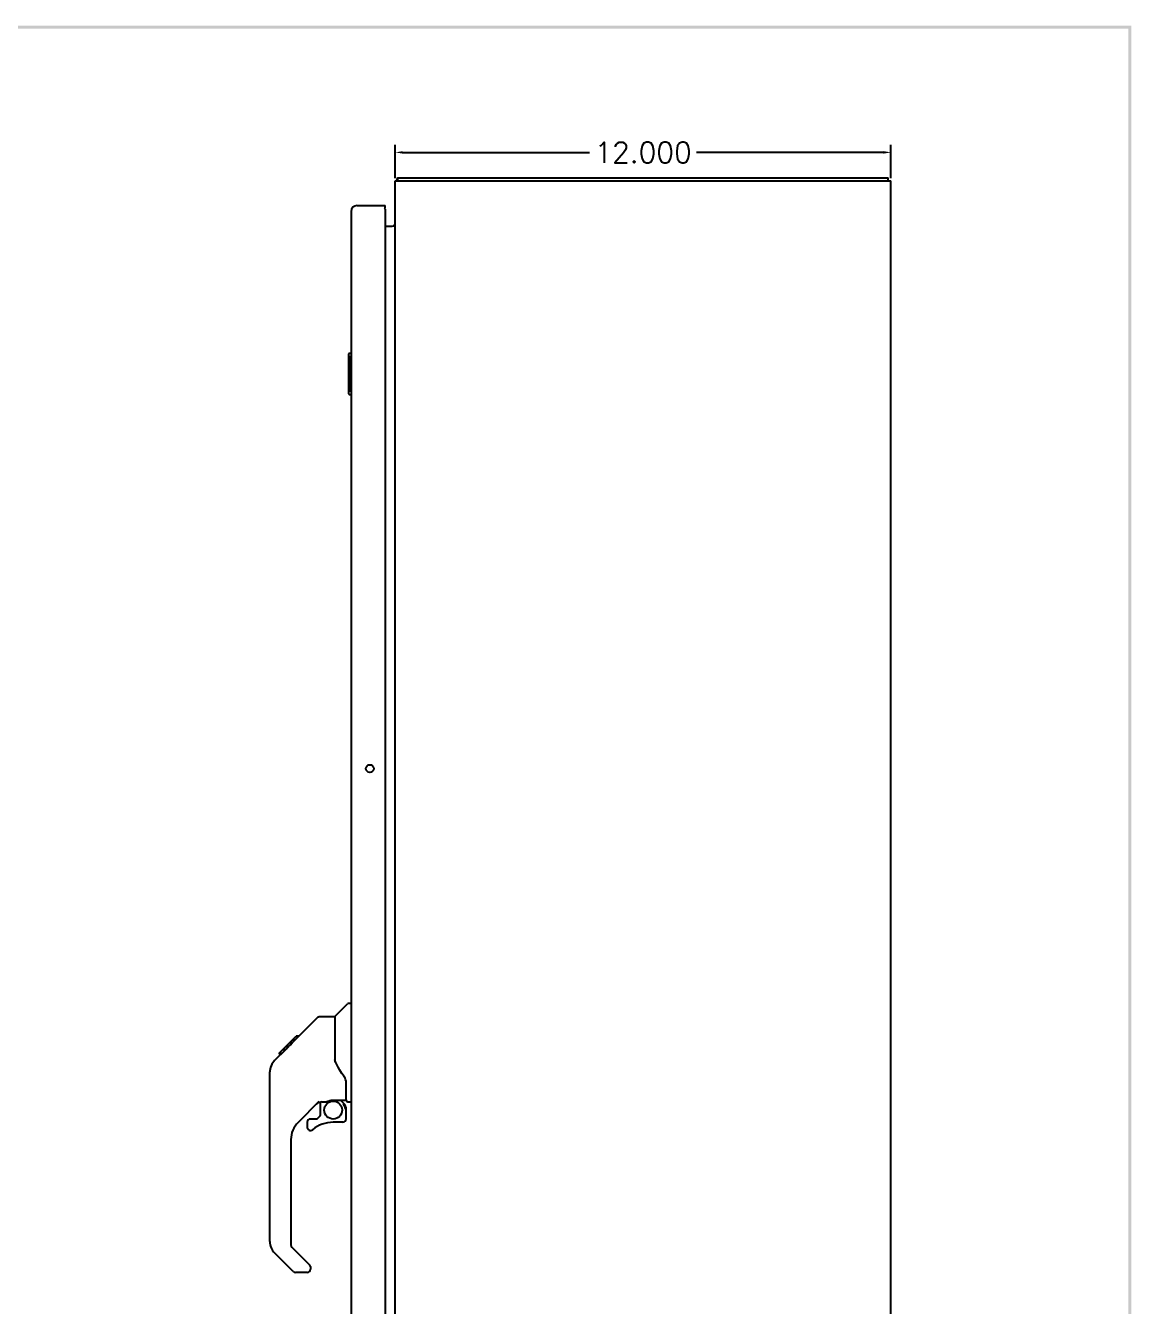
# Model space of a CAD drawing. Header units: inches. Extents: x 0 to 99.3, y 0 to 66.2.
# Drawn here: x 72.54 to 99.31, y 35.16 to 66.17 of the extents above; entities that cross this region are included whole.
import ezdxf
from ezdxf.enums import TextEntityAlignment as Align

# ---------------------------------------------------------------- set-up
doc = ezdxf.new("R2010")
doc.units = ezdxf.units.IN
doc.header["$LTSCALE"] = 0.5
doc.header["$MEASUREMENT"] = 0
doc.layers.add('PSYMS', color=7, linetype='Continuous')
doc.styles.get("Standard").update_dxf_attribs({"font": 'romans.shx'})
doc.dimstyles.get("Standard").update_dxf_attribs({"dimtxt": 0.18, "dimasz": 0.18, "dimexe": 0.18, "dimexo": 0.0625, "dimgap": 0.09, "dimtad": 0, "dimtih": 1, "dimtoh": 1, "dimdec": 4, "dimzin": 0, "dimdsep": 46, "dimtxsty": 'Standard', "dimcen": 0.09, "dimadec": 0, "dimazin": 0, "dimtfac": 1, "dimtdec": 4, "dimtofl": 0, "dimtmove": 0, "dimatfit": 3, "dimfxl": 1, "dimtolj": 1, "dimtzin": 0, "dimarcsym": 0})

# ---------------------------------------------------------------- blocks, each defined once
blk = doc.blocks.new('S&L Title Block V2')
at = {"color": 2}
for points in [[(0, 22.587), (0.025, 22.562), (33.9, 22.587), (33.875, 22.562)], [(33.9, 22.587), (33.875, 22.562), (33.9, 0.012), (33.875, 0.012)]]:
    blk.add_trace(points, dxfattribs=at)
for tag, height, p in [('TITLE#1', 0.15, (31.11, 1.739)), ('TITLE#2', 0.1, (31.129, 1.58))]:
    blk.add_attdef(tag, text='', height=height).set_placement(p, align=Align.CENTER)
for tag, p, height in [('DRAWNBY', (28.968, 0.735), 0.1), ('SCALE', (30.644, 0.731), 0.1), ('DATE', (30.653, 0.449), 0.1), ('CHKBY', (28.975, 0.429), 0.1), ('SH#', (32.993, 0.197), 0.125)]:
    blk.add_attdef(tag, p, '', height=height)
blk.add_attdef('JOB#', text='', height=0.125).set_placement((32.83, 0.195), align=Align.RIGHT)
at = {"flags": 9}
blk.add_attdef('WD_TB', (0, 0), '', height=0.1, dxfattribs=at)
blk = doc.blocks.new('*D50')
at = {"color": 0, "lineweight": -2, "transparency": 16777216}
for p, q in [((81.485, 62.473), (81.485, 63.278)), ((93.485, 62.473), (93.485, 63.278)), ((81.665, 63.098), (86.192, 63.098)), ((93.305, 63.098), (88.777, 63.098))]:
    blk.add_line(p, q, dxfattribs=at)
at = {"color": 0, "transparency": 16777216}
for points in [[(81.665, 63.128), (81.665, 63.068), (81.485, 63.098)], [(93.305, 63.128), (93.305, 63.068), (93.485, 63.098)]]:
    blk.add_solid(points, dxfattribs=at)
at = {"layer": 'Defpoints', "color": 0, "transparency": 16777216}
for p in [(93.485, 63.098), (81.485, 62.411), (93.485, 62.411)]:
    blk.add_point(p, dxfattribs=at)
at = {"color": 0, "transparency": 16777216, "insert": (87.485, 63.098), "char_height": 0.5, "attachment_point": 5}
blk.add_mtext('\\A1;12.000', dxfattribs=at)
blk = doc.blocks.new('SCE-42XEL3112SS6LP')
at = {"linetype": 'Continuous'}
for p, q in [((46.47, 2.627), (46.47, 44.477)), ((46.47, 44.477), (58.47, 44.477)), ((46.533, 44.477), (46.533, 44.552)), ((46.533, 44.552), (58.407, 44.552)), ((58.407, 44.477), (58.407, 44.552)), ((58.47, 2.627), (58.47, 44.477)), ((45.402, 43.732), (45.402, 3.372)), ((45.547, 43.877), (46.227, 43.877)), ((46.227, 43.802), (46.212, 43.802)), ((46.227, 43.802), (46.227, 43.877)), ((46.227, 43.787), (46.227, 3.317)), ((46.227, 43.377), (46.4, 43.377)), ((45.342, 40.287), (45.342, 39.317)), ((45.357, 40.302), (45.402, 40.302)), ((45.389, 40.202), (45.389, 39.402)), ((45.357, 39.302), (45.402, 39.302)), ((45.014, 24.247), (45.312, 24.545)), ((45.402, 24.556), (45.34, 24.556)), ((43.976, 23.602), (44.592, 24.218)), ((44.648, 24.241), (45.009, 24.241)), ((45.009, 24.241), (45.009, 23.137)), ((43.655, 23.348), (44.069, 23.762)), ((43.827, 23.453), (43.96, 23.586)), ((43.976, 23.602), (43.909, 23.602)), ((43.932, 23.558), (43.976, 23.602)), ((43.985, 23.678), (44.052, 23.678)), ((44.069, 23.762), (44.071, 23.764)), ((44.135, 23.762), (44.069, 23.762)), ((44.069, 23.762), (44.136, 23.762)), ((44.071, 23.764), (44.137, 23.764)), ((43.549, 23.174), (43.827, 23.453)), ((43.655, 23.348), (43.722, 23.348)), ((43.658, 23.351), (43.725, 23.351)), ((43.659, 23.352), (43.726, 23.352)), ((43.807, 23.433), (43.74, 23.433)), ((43.827, 23.52), (43.894, 23.52)), ((43.841, 23.466), (43.827, 23.453)), ((43.889, 23.514), (43.841, 23.466)), ((43.549, 23.174), (43.529, 23.153)), ((45.028, 23.146), (45.009, 23.199)), ((43.434, 18.794), (43.434, 22.897)), ((45.284, 22.214), (45.284, 22.62)), ((44.62, 22.179), (44.119, 21.678)), ((44.654, 22.169), (44.654, 21.843)), ((44.697, 22.174), (44.784, 22.174)), ((44.784, 22.174), (44.786, 22.174)), ((44.969, 22.216), (45.265, 22.216)), ((45.147, 22.216), (45.227, 22.136)), ((45.219, 22.128), (45.212, 22.122)), ((45.324, 22.174), (45.402, 22.174)), ((44.418, 21.759), (44.571, 21.759)), ((44.579, 21.762), (44.651, 21.834)), ((45.265, 21.997), (45.284, 21.997)), ((45.284, 21.759), (45.284, 21.997)), ((44.339, 21.68), (44.339, 21.561)), ((45.206, 21.68), (44.969, 21.68)), ((43.946, 21.26), (43.946, 18.708)), ((43.969, 18.653), (44.404, 18.217)), ((44.001, 18.063), (43.549, 18.516)), ((44.339, 18.04), (44.057, 18.04)), ((44.418, 18.184), (44.418, 18.119))]:
    blk.add_line(p, q, dxfattribs=at)
for points in [[(46.512, 44.509), (46.513, 44.51), (46.514, 44.512), (46.516, 44.514), (46.517, 44.516), (46.518, 44.518), (46.519, 44.52), (46.519, 44.523), (46.52, 44.526), (46.521, 44.528), (46.522, 44.531)], [(46.522, 44.531), (46.523, 44.536), (46.524, 44.538), (46.524, 44.54), (46.525, 44.542), (46.526, 44.544), (46.526, 44.545), (46.527, 44.547), (46.528, 44.548), (46.528, 44.549), (46.529, 44.55), (46.53, 44.551), (46.531, 44.551), (46.532, 44.552), (46.532, 44.552), (46.533, 44.552)], [(45.387, 40.238), (45.388, 40.233), (45.388, 40.227), (45.389, 40.221), (45.389, 40.215), (45.389, 40.208), (45.389, 40.202)], [(45.389, 39.402), (45.389, 39.396), (45.389, 39.39), (45.389, 39.383), (45.388, 39.377), (45.388, 39.372), (45.387, 39.366)], [(44.592, 24.218), (44.6, 24.225), (44.608, 24.231), (44.617, 24.235), (44.627, 24.238), (44.637, 24.24), (44.648, 24.241)], [(43.932, 23.558), (43.91, 23.536), (43.889, 23.514)], [(43.548, 23.174), (43.529, 23.153), (43.504, 23.12), (43.482, 23.085), (43.464, 23.048), (43.45, 23.009), (43.44, 22.969), (43.435, 22.928), (43.434, 22.897)], [(45.231, 22.791), (45.181, 22.864), (45.131, 22.942), (45.09, 23.013), (45.056, 23.08), (45.028, 23.146)], [(45.284, 22.62), (45.283, 22.644), (45.279, 22.678), (45.27, 22.712), (45.258, 22.744), (45.243, 22.773), (45.231, 22.791)], [(44.786, 22.174), (44.793, 22.175), (44.802, 22.177), (44.812, 22.18), (44.824, 22.184), (44.837, 22.189), (44.852, 22.194), (44.868, 22.2), (44.886, 22.204), (44.904, 22.209), (44.923, 22.212), (44.942, 22.214), (44.961, 22.215), (44.969, 22.216)], [(45.264, 21.997), (45.264, 22.01), (45.262, 22.024), (45.259, 22.038), (45.256, 22.051), (45.251, 22.064), (45.245, 22.077), (45.238, 22.089), (45.23, 22.101), (45.222, 22.112), (45.212, 22.122)], [(45.227, 22.136), (45.226, 22.136), (45.226, 22.135), (45.225, 22.134), (45.224, 22.133), (45.222, 22.132), (45.219, 22.128)]]:
    blk.add_lwpolyline(points, dxfattribs=at)
for centre, radius in [((45.855, 30.244), 0.094), ((44.969, 21.975), 0.217)]:
    blk.add_circle(centre, radius, dxfattribs=at)
for centre, radius, start, end in [((46.615, 44.407), 0.145, 135.3986, 151.1315), ((45.547, 43.732), 0.145, 90, 180), ((46.212, 43.787), 0.015, 0, 90), ((46.4, 43.447), 0.07, 270, 0), ((45.357, 40.287), 0.015, 90, 180), ((45.387, 40.287), 0.015, 0, 90), ((45.357, 39.317), 0.015, 180, 270), ((45.387, 39.317), 0.015, 270, 0), ((45.34, 24.517), 0.0394, 90, 135), ((45.028, 24.233), 0.0197, 135, 172.5), ((43.867, 22.881), 0.433, 137.2727, 137.7614), ((44.697, 21.977), 0.197, 90, 135), ((45.087, 21.997), 0.197, 0, 45), ((45.265, 22.235), 0.0197, 270, 0), ((45.324, 22.214), 0.0394, 180, 270), ((44.418, 21.68), 0.0787, 90, 180), ((44.571, 21.771), 0.0118, 270, 315), ((44.643, 21.843), 0.0118, 315, 0), ((45.206, 21.759), 0.0787, 270, 0), ((44.536, 21.26), 0.591, 135, 180), ((44.418, 21.561), 0.0787, 180, 309.5212), ((44.969, 20.893), 0.787, 90, 129.5212), ((43.828, 18.794), 0.394, 180, 225), ((44.024, 18.708), 0.0787, 180, 225), ((44.057, 18.119), 0.0787, 225, 270), ((44.339, 18.119), 0.0787, 270, 0), ((44.371, 18.184), 0.0472, 0, 45)]:
    blk.add_arc(centre, radius, start, end, dxfattribs=at)

msp = doc.modelspace()

# ---------------------------------------------------------------- block references
at = {"xscale": 2.929396860719451, "yscale": 2.929396860719451, "zscale": 2.929396860719451}
msp.add_blockref('S&L Title Block V2', (0, 0), dxfattribs=at)
at = {"layer": 'PSYMS'}
msp.add_blockref('SCE-42XEL3112SS6LP', (35.0145, 17.9336), dxfattribs=at)

# ---------------------------------------------------------------- dimensions: what is measured, and where the dimension line sits
dim = msp.add_linear_dim(base=(93.4849, 63.0976), p1=(81.4849, 62.4107), p2=(93.4849, 62.4107), dimstyle='Standard', override={"dimtxt": 0.5, "dimgap": 0.09, "dimdec": 3})
dim.commit()
dim.dimension.update_dxf_attribs({"geometry": '*D50', "text_midpoint": (87.4849, 63.0976)})

doc.saveas('drawing.dxf')
